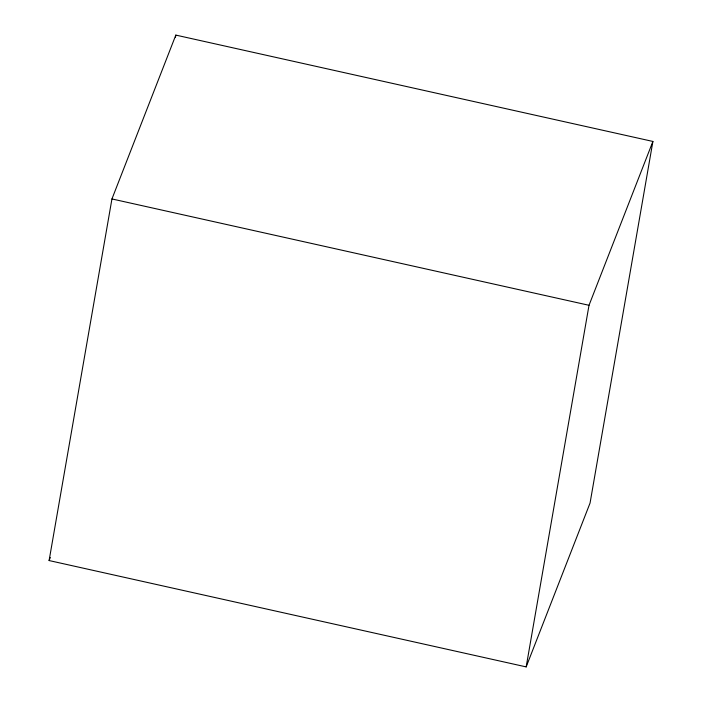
<?xml version="1.0" encoding="UTF-8"?>
<svg xmlns="http://www.w3.org/2000/svg" width="702" height="702" viewBox="0 0 702 702"><rect width="100%" height="100%" fill="white"/><g stroke="black" fill="none" stroke-linecap="round" stroke-linejoin="round"><path stroke-width="1.05" d="M49.105 560.556L111.943 198.947L175.825 35.1L652.895 141.444L590.057 503.053L526.175 666.9L49.105 560.556L50.298 557.502M175.456 37.259L175.825 35.1M526.175 666.9L589.013 305.291L652.895 141.444M111.943 198.947L589.013 305.291"/></g></svg>
